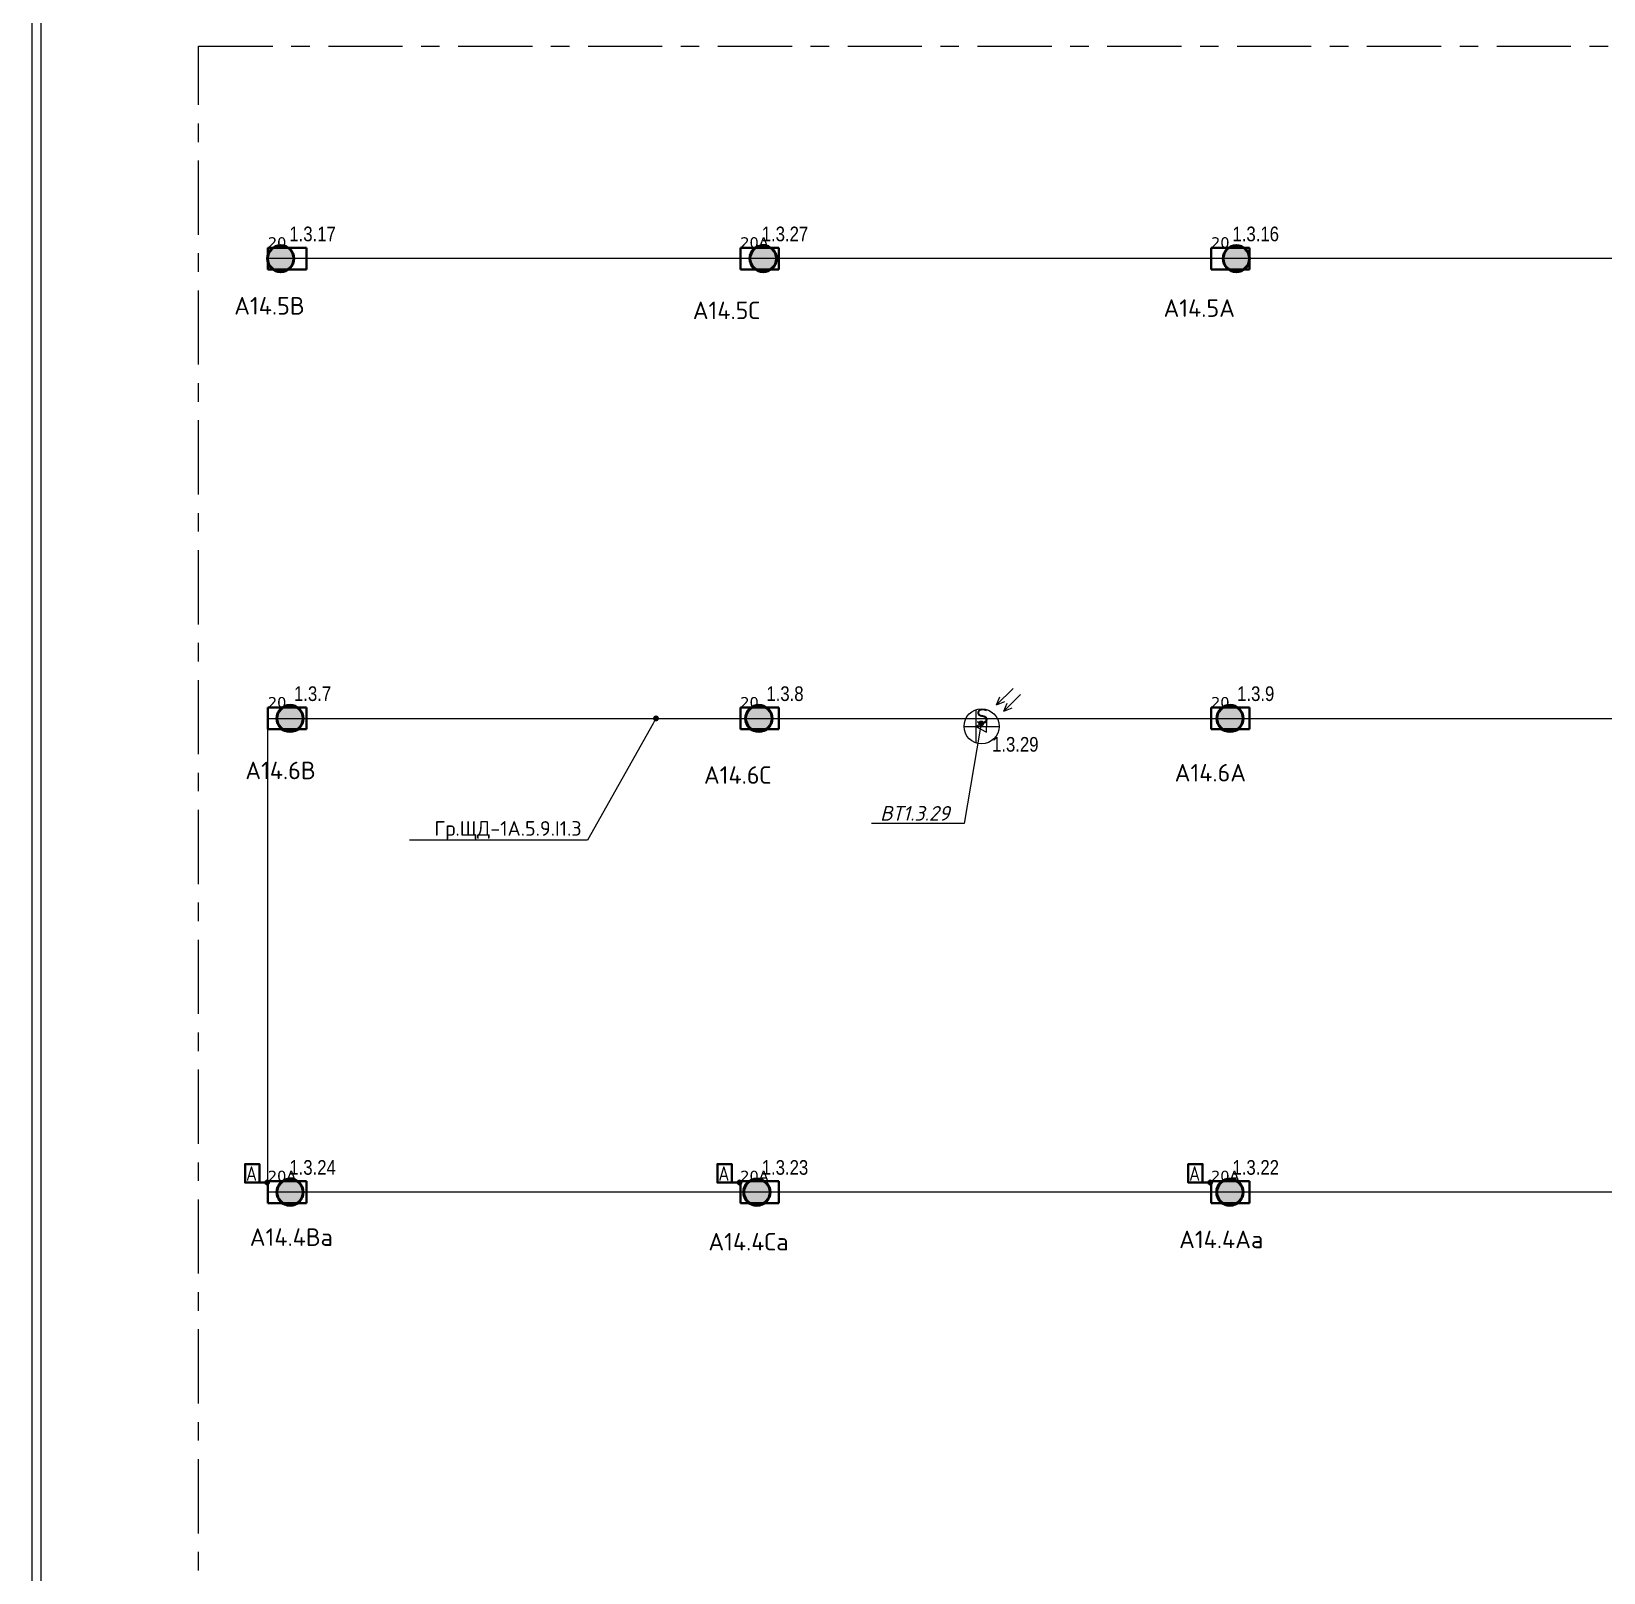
# Model space of a CAD drawing. Header units: millimetres. Extents: x -243740 to 150609, y -473655 to -165121.
# Drawn here: x -149967 to -123053, y -379162 to -352787 of the extents above; entities that cross this region are included whole.
import ezdxf
from ezdxf import colors
from ezdxf.entities.mleader import LeaderData, LeaderLine
from ezdxf.enums import TextEntityAlignment as Align
from ezdxf.math import Vec2, Vec3

# ---------------------------------------------------------------- set-up
doc = ezdxf.new("R2010")
doc.units = ezdxf.units.MM
doc.linetypes.add('HIDDEN2', pattern=[4.7625, 3.175, -1.5875])
doc.linetypes.add('Линия сетки', pattern=[22.225, 12.7, -3.175, 3.175, -3.175])
for name, color, linetype, lineweight in [('0_Авт.', 255, 'Continuous', 5), ('_освещение_dali', 3, 'Continuous', 50), ('DALLI', 6, 'TRAY', 30), ('Светильники аварийные', 1, 'Continuous', 40), ('Светильники основные', 214, 'Continuous', 40)]:
    doc.layers.add(name, color=color, linetype=linetype, lineweight=lineweight)
for name, color, linetype in [('_Гр.ЩД-1А.5.9.I1.3', 6, 'Continuous'), ('_Гр.ЩД-1А.5.9.I1.4', 6, 'Continuous'), ('_Гр.ЩД-1А.5.9.I1.5', 6, 'Continuous')]:
    doc.layers.add(name, color=color, linetype=linetype)
doc.layers.add('сВЕтильники', color=7, linetype='Continuous', lineweight=40, true_color=0x600080)
doc.layers.add('ЭТО_аварийные', color=7, linetype='HIDDEN2', lineweight=40, true_color=0xfa0505)
doc.styles.add('ELine', font='txt.shx')
doc.styles.add('ISOCPEUR', font='isocpeur.ttf')
doc.styles.add('ISOCPEUR_1', font='isocpeur.ttf', dxfattribs={"height": 200})
doc.styles.add('ROMANS', font='romans.shx', dxfattribs={"width": 0.8})
doc.styles.get("Standard").update_dxf_attribs({"font": 'ARIALN.TTF'})
doc.styles.add('TableTextStyle', font='')
doc.styles.add('Шрифт - 200', font='', dxfattribs={"height": 200})
doc.styles.get('TableTextStyle').set_extended_font_data('VERDANA.TTF')
doc.styles.get('Шрифт - 200').set_extended_font_data('GOST Common', italic=True)
doc.linetypes.add('TRAY', pattern='A,12.119257,["_",ELine,S=4.5,R=90,X=0,Y=-1.555839],0.750382,["_",ELine,S=4.5,R=0,X=0,Y=-0.805849],1.314849,["_",ELine,S=4.5,R=0,X=0,Y=-0.805849],2.250029,["_",ELine,S=4.5,R=90,X=0,Y=-1.555839],13.565483', length=30)
doc.linetypes.add('Truba', pattern='A,3e-05,[4,MSH_7,S=1,R=0,X=0,Y=0],-3.022072', length=3.022102)
doc.linetypes.add('Проводка в лотке', pattern='A,7.5,[130,ltypeshp.shx,S=0.5,R=0,X=0,Y=0],1,[130,ltypeshp.shx,S=1,R=90,X=0,Y=-0.5],1,[130,ltypeshp.shx,S=0.5,R=0,X=0,Y=0],7.5', length=17)

# ---------------------------------------------------------------- blocks, each defined once
blk = doc.blocks.new('A$C85fa3c5e')
at = {"layer": '0_Авт.', "color": 6, "lineweight": 25, "ltscale": 100}
for points in [[(5.42, 6.5), (2.59, 3.68), (3.15, 5.07)], [(5.42, 6.5), (2.59, 3.68), (3.98, 4.24)], [(6.66, 5.43), (3.83, 2.6), (4.39, 3.99)], [(6.66, 5.43), (3.83, 2.6), (5.22, 3.16)], [(-0.97, 2.84), (-0.98, -2.84)], [(-3, 0), (3, 0)], [(-0.98, 0), (0.85, 1), (0.85, -0.01)], [(-0.98, 0), (0.84, -1.02), (0.85, -0.01)]]:
    blk.add_lwpolyline(points, dxfattribs=at)
blk.add_circle((0, 0), 3, dxfattribs=at)
blk = doc.blocks.new('_Dot')
at = {"color": 0, "linetype": 'ByBlock', "lineweight": -2}
blk.add_line((-0.5, 0), (-1, 0), dxfattribs=at)
at = {"color": 0, "linetype": 'ByBlock', "const_width": 0.5}
blk.add_lwpolyline([(-0.25, 0, 1), (0.25, 0, 1)], format="xyb", close=True, dxfattribs=at)
blk = doc.blocks.new('авар')
at = {"layer": 'Светильники основные', "lineweight": 40}
blk.add_hatch(color=1, dxfattribs=at).paths.add_polyline_path([(32, 0, 1), (-32, 0, 1)])
at = {"layer": 'Светильники основные', "color": 1}
blk.add_line((0, 0), (132, 0), dxfattribs=at)
blk.add_lwpolyline([(132, 0), (378, 0), (378, 314), (132, 314)], close=True, dxfattribs=at)
at = {"layer": 'Светильники основные', "color": 1, "lineweight": 40}
blk.add_circle((0, 0), 31.6, dxfattribs=at)
at = {"layer": 'Светильники основные', "color": 1, "style": 'ROMANS', "width": 0.8}
blk.add_text('А', height=250, dxfattribs=at).set_placement((174, 29))
blk = doc.blocks.new('dgdg')
at = {"layer": 'сВЕтильники', "lineweight": 40}
for points in [[(88722, 40575, 0), (88722, 40947, 0)], [(88722, 40947, 0), (88722, 40575, 0)], [(88722, 40947, 0), (89379, 40947, 0)], [(89379, 40947, 0), (88722, 40947, 0)], [(89379, 40947, 0), (88722, 40947, 0)], [(88722, 40947, 0), (88722, 40575, 0)], [(88722, 40575, 0), (88722, 40947, 0)], [(88722, 40947, 0), (89379, 40947, 0)], [(89379, 40947, 0), (89379, 40575, 0)], [(89379, 40575, 0), (89379, 40947, 0)], [(89379, 40575, 0), (89379, 40947, 0)], [(89379, 40947, 0), (89379, 40575, 0)], [(96809, 40575, 0), (96809, 40947, 0)], [(96809, 40947, 0), (96809, 40575, 0)], [(96809, 40947, 0), (97466, 40947, 0)], [(97466, 40947, 0), (96809, 40947, 0)], [(97466, 40947, 0), (96809, 40947, 0)], [(96809, 40947, 0), (96809, 40575, 0)], [(96809, 40575, 0), (96809, 40947, 0)], [(96809, 40947, 0), (97466, 40947, 0)], [(97466, 40947, 0), (97466, 40575, 0)], [(97466, 40575, 0), (97466, 40947, 0)], [(97466, 40575, 0), (97466, 40947, 0)], [(97466, 40947, 0), (97466, 40575, 0)], [(104869, 40575, 0), (104869, 40947, 0)], [(104869, 40947, 0), (104869, 40575, 0)], [(104869, 40947, 0), (105526, 40947, 0)], [(105526, 40947, 0), (104869, 40947, 0)], [(105526, 40947, 0), (104869, 40947, 0)], [(104869, 40947, 0), (104869, 40575, 0)], [(104869, 40575, 0), (104869, 40947, 0)], [(104869, 40947, 0), (105526, 40947, 0)], [(105526, 40947, 0), (105526, 40575, 0)], [(105526, 40575, 0), (105526, 40947, 0)], [(105526, 40575, 0), (105526, 40947, 0)], [(105526, 40947, 0), (105526, 40575, 0)], [(89379, 40575, 0), (88722, 40575, 0)], [(88722, 40575, 0), (89379, 40575, 0)], [(88722, 40575, 0), (89379, 40575, 0)], [(89379, 40575, 0), (88722, 40575, 0)], [(97466, 40575, 0), (96809, 40575, 0)], [(96809, 40575, 0), (97466, 40575, 0)], [(96809, 40575, 0), (97466, 40575, 0)], [(97466, 40575, 0), (96809, 40575, 0)], [(105526, 40575, 0), (104869, 40575, 0)], [(104869, 40575, 0), (105526, 40575, 0)], [(104869, 40575, 0), (105526, 40575, 0)], [(105526, 40575, 0), (104869, 40575, 0)], [(88722, 32707, 0), (88722, 33079, 0)], [(88722, 33079, 0), (88722, 32707, 0)], [(88722, 33079, 0), (89379, 33079, 0)], [(89379, 33079, 0), (88722, 33079, 0)], [(89379, 33079, 0), (88722, 33079, 0)], [(88722, 33079, 0), (88722, 32707, 0)], [(88722, 32707, 0), (88722, 33079, 0)], [(88722, 33079, 0), (89379, 33079, 0)], [(89379, 33079, 0), (89379, 32707, 0)], [(89379, 32707, 0), (89379, 33079, 0)], [(89379, 32707, 0), (89379, 33079, 0)], [(89379, 33079, 0), (89379, 32707, 0)], [(96809, 32707, 0), (96809, 33079, 0)], [(96809, 33079, 0), (96809, 32707, 0)], [(96809, 33079, 0), (97466, 33079, 0)], [(97466, 33079, 0), (96809, 33079, 0)], [(97466, 33079, 0), (96809, 33079, 0)], [(96809, 33079, 0), (96809, 32707, 0)], [(96809, 32707, 0), (96809, 33079, 0)], [(96809, 33079, 0), (97466, 33079, 0)], [(97466, 33079, 0), (97466, 32707, 0)], [(97466, 32707, 0), (97466, 33079, 0)], [(97466, 32707, 0), (97466, 33079, 0)], [(97466, 33079, 0), (97466, 32707, 0)], [(104869, 32707, 0), (104869, 33079, 0)], [(104869, 33079, 0), (104869, 32707, 0)], [(104869, 33079, 0), (105526, 33079, 0)], [(105526, 33079, 0), (104869, 33079, 0)], [(105526, 33079, 0), (104869, 33079, 0)], [(104869, 33079, 0), (104869, 32707, 0)], [(104869, 32707, 0), (104869, 33079, 0)], [(104869, 33079, 0), (105526, 33079, 0)], [(105526, 33079, 0), (105526, 32707, 0)], [(105526, 32707, 0), (105526, 33079, 0)], [(105526, 32707, 0), (105526, 33079, 0)], [(105526, 33079, 0), (105526, 32707, 0)], [(89379, 32707, 0), (88722, 32707, 0)], [(88722, 32707, 0), (89379, 32707, 0)], [(88722, 32707, 0), (89379, 32707, 0)], [(89379, 32707, 0), (88722, 32707, 0)], [(97466, 32707, 0), (96809, 32707, 0)], [(96809, 32707, 0), (97466, 32707, 0)], [(96809, 32707, 0), (97466, 32707, 0)], [(97466, 32707, 0), (96809, 32707, 0)], [(105526, 32707, 0), (104869, 32707, 0)], [(104869, 32707, 0), (105526, 32707, 0)], [(104869, 32707, 0), (105526, 32707, 0)], [(105526, 32707, 0), (104869, 32707, 0)]]:
    blk.add_polyline3d(points, dxfattribs=at)
at = {"layer": 'Светильники аварийные', "lineweight": 40}
for points in [[(88722, 24599, 0), (88722, 24971, 0)], [(88722, 24971, 0), (88722, 24599, 0)], [(88722, 24971, 0), (89379, 24971, 0)], [(89379, 24971, 0), (88722, 24971, 0)], [(89379, 24971, 0), (88722, 24971, 0)], [(88722, 24971, 0), (88722, 24599, 0)], [(88722, 24599, 0), (88722, 24971, 0)], [(88722, 24971, 0), (89379, 24971, 0)], [(89379, 24971, 0), (89379, 24599, 0)], [(89379, 24599, 0), (89379, 24971, 0)], [(89379, 24599, 0), (89379, 24971, 0)], [(89379, 24971, 0), (89379, 24599, 0)], [(96809, 24599, 0), (96809, 24971, 0)], [(96809, 24971, 0), (96809, 24599, 0)], [(96809, 24971, 0), (97466, 24971, 0)], [(97466, 24971, 0), (96809, 24971, 0)], [(97466, 24971, 0), (96809, 24971, 0)], [(96809, 24971, 0), (96809, 24599, 0)], [(96809, 24599, 0), (96809, 24971, 0)], [(96809, 24971, 0), (97466, 24971, 0)], [(97466, 24971, 0), (97466, 24599, 0)], [(97466, 24599, 0), (97466, 24971, 0)], [(97466, 24599, 0), (97466, 24971, 0)], [(97466, 24971, 0), (97466, 24599, 0)], [(104869, 24599, 0), (104869, 24971, 0)], [(104869, 24971, 0), (104869, 24599, 0)], [(104869, 24971, 0), (105526, 24971, 0)], [(105526, 24971, 0), (104869, 24971, 0)], [(105526, 24971, 0), (104869, 24971, 0)], [(104869, 24971, 0), (104869, 24599, 0)], [(104869, 24599, 0), (104869, 24971, 0)], [(104869, 24971, 0), (105526, 24971, 0)], [(105526, 24971, 0), (105526, 24599, 0)], [(105526, 24599, 0), (105526, 24971, 0)], [(105526, 24599, 0), (105526, 24971, 0)], [(105526, 24971, 0), (105526, 24599, 0)], [(89379, 24599, 0), (88722, 24599, 0)], [(88722, 24599, 0), (89379, 24599, 0)], [(88722, 24599, 0), (89379, 24599, 0)], [(89379, 24599, 0), (88722, 24599, 0)], [(97466, 24599, 0), (96809, 24599, 0)], [(96809, 24599, 0), (97466, 24599, 0)], [(96809, 24599, 0), (97466, 24599, 0)], [(97466, 24599, 0), (96809, 24599, 0)], [(105526, 24599, 0), (104869, 24599, 0)], [(104869, 24599, 0), (105526, 24599, 0)], [(104869, 24599, 0), (105526, 24599, 0)], [(105526, 24599, 0), (104869, 24599, 0)]]:
    blk.add_polyline3d(points, dxfattribs=at)
at = {"layer": 'Светильники аварийные', "xscale": -1}
for p in [(88708, 24950), (96795, 24950), (104854, 24950)]:
    blk.add_blockref('авар', p, dxfattribs=at)
at = {"layer": 'сВЕтильники', "style": 'ISOCPEUR_1'}
for s, p in [('А14.5В', (88144, 39804, 22500)), ('А14.5С', (95995, 39726, 24000)), ('А14.5А', (104054, 39765, 21000)), ('А14.6В', (88334, 31852, 22500)), ('А14.6С', (96186, 31774, 24000)), ('А14.6А', (104245, 31813, 21000))]:
    blk.add_text(s, height=300, dxfattribs=at).set_placement(p)
at = {"layer": 'ЭТО_аварийные', "style": 'ISOCPEUR_1'}
for s, p in [('А14.4Ва', (88411, 23865)), ('А14.4Са', (96262, 23787)), ('А14.4Аа', (104321, 23826))]:
    blk.add_text(s, height=300, dxfattribs=at).set_placement(p)
blk = doc.blocks.new('A$Cab2378fa')
at = {"lineweight": 25}
h = blk.add_hatch(color=0, dxfattribs=at)
h.paths.add_polyline_path([(162, -157, 0.442338), (148, 178), (0, 0)])
h.paths.add_polyline_path([(-142, -170), (0, 0), (-163, 158, 0.430096)])
at = {"lineweight": 25, "true_color": 0xfff5f5}
h = blk.add_hatch(color=7, dxfattribs=at)
h.dxf.hatch_style = 1
h.paths.add_polyline_path([(0, 0), (-142, -170, 0.174923), (3, -222, 0.197808), (162, -157)])
h.paths.add_polyline_path([(-163, 158), (0, 0), (148, 178, 0.175398), (3, 230, 0.209014)])
blk.add_circle((3, 4), 226)

msp = doc.modelspace()

# ---------------------------------------------------------------- linework, layer by layer
at = {"layer": '_Гр.ЩД-1А.5.9.I1.3', "ltscale": 100}
msp.add_lwpolyline([(-149802, -393665), (-149802, -380629), (-96661, -380629), (-96661, -372652), (-145918, -372652), (-145918, -364544), (-96661, -364544), (-96661, -356676), (-145918, -356676)], dxfattribs=at)
at = {"layer": '_Гр.ЩД-1А.5.9.I1.4', "ltscale": 100}
msp.add_lwpolyline([(-149802, -393665), (-149801, -348774), (-96661, -348774), (-96661, -340938), (-145918, -340938), (-145918, -332519), (-96661, -332519), (-96661, -324721), (-145918, -324721), (-145918, -316703), (-96661, -316703)], dxfattribs=at)
at = {"layer": '_Гр.ЩД-1А.5.9.I1.5', "ltscale": 100}
msp.add_lwpolyline([(-149952, -393665), (-149952, -351110), (-89512, -351110), (-89512, -348832), (-46111, -348823), (-46111, -340983), (-87271, -340939), (-87271, -332492), (-46111, -332492), (-46111, -324690), (-87271, -324690), (-87271, -316681), (-46111, -316703)], dxfattribs=at)
at = {"layer": 'DALLI', "color": 0, "linetype": 'Линия сетки', "lineweight": -3, "ltscale": 100}
msp.add_lwpolyline([(-147106, -353037), (-96336, -353037), (-96336, -382937), (-147106, -382937)], close=True, dxfattribs=at)

# ---------------------------------------------------------------- block references
at = {"layer": '0_Авт.', "color": 3, "linetype": 'Проводка в лотке', "ltscale": 100, "xscale": 100, "yscale": 100, "zscale": 100}
msp.add_blockref('A$C85fa3c5e', (-133702, -364680), dxfattribs=at)
at = {"layer": '_освещение_dali', "color": 5, "ltscale": 100}
for p in [(-145703, -356680), (-129343, -356680), (-145543, -364548), (-137517, -364548), (-129451, -364548)]:
    msp.add_blockref('A$Cab2378fa', p, dxfattribs=at)
at = {"layer": '_освещение_dali', "color": 1, "ltscale": 100}
for p in [(-137443, -356680), (-145543, -372656), (-137551, -372656), (-129453, -372656)]:
    msp.add_blockref('A$Cab2378fa', p, dxfattribs=at)
at = {"layer": 'Defpoints', "linetype": 'Truba'}
msp.add_blockref('dgdg', (-234640, -397437), dxfattribs=at)

# ---------------------------------------------------------------- texts
at = {"layer": '_Гр.ЩД-1А.5.9.I1.3', "ltscale": 100}
for s, p in [('1.3.17', (-145154, -356453)), ('1.3.27', (-137067, -356453)), ('1.3.16', (-129008, -356453)), ('1.3.7', (-145154, -364321)), ('1.3.8', (-137067, -364321)), ('1.3.9', (-129008, -364321)), ('1.3.29', (-133124, -365188)), ('1.3.24', (-145154, -372429)), ('1.3.23', (-137067, -372429)), ('1.3.22', (-129008, -372429))]:
    msp.add_text(s, height=250, dxfattribs=at).set_placement(p, align=Align.BOTTOM_CENTER)
at = {"layer": '_освещение_dali', "color": 254, "true_color": 0xecbcd1, "style": 'TableTextStyle'}
for s, height, p in [('20', 180, (-145918, -356490)), ('20А', 180, (-137831, -356490)), ('20', 180, (-129771, -356490)), ('20', 180, (-145918, -364359)), ('20', 180, (-137831, -364359)), ('S', 250, (-133797, -364633)), ('20', 180, (-129771, -364359)), ('20А', 180, (-145918, -372466)), ('20А', 180, (-137831, -372466)), ('20А', 180, (-129771, -372466))]:
    msp.add_text(s, height=height, dxfattribs=at).set_placement(p)

# ---------------------------------------------------------------- leaders
at = {"layer": '_Гр.ЩД-1А.5.9.I1.3', "ltscale": 100}
ml = msp.add_multileader_mtext('Standard', dxfattribs=at)
ml.set_content('Гр.ЩД-1А.5.9.I1.3', color=256, style='ISOCPEUR')
ml.set_leader_properties()
ml.set_arrow_properties(name='DOT')
ml.build(insert=Vec2(0, 0))
ml.multileader.update_dxf_attribs({"has_dogleg": 0, "text_left_attachment_type": 6, "text_right_attachment_type": 6, "arrow_head_size": 100})
ctx = ml.context
ctx.base_point, ctx.char_height, ctx.arrow_head_size, ctx.landing_gap_size, ctx.plane_origin = Vec3(-143270, -366627), 250, 100, 200, Vec3(-58776, -238857)
ctx.left_attachment, ctx.right_attachment = 6, 6
notes = []
notes.append((ctx, [(1, (1, 1, 0), (-140437, -366627), (-1, 0), 8, [(1, [(-139275, -364544)], 0, [])])]))
ctx.mtext.insert, ctx.mtext.flow_direction = Vec3(-143070, -366302), 5
at = {"layer": '_освещение_dali'}
ml = msp.add_multileader_mtext('Standard', dxfattribs=at)
ml.set_content('{\\fISOCPEUR|b0|i1|c204|p34;ВТ1.3.29}', color=256, style='Шрифт - 200')
ml.set_leader_properties()
ml.set_arrow_properties(name='DOT')
ml.build(insert=Vec2(0, 0))
ml.multileader.update_dxf_attribs({"has_dogleg": 0, "text_left_attachment_type": 6, "text_right_attachment_type": 6, "arrow_head_size": 100})
ctx = ml.context
ctx.base_point, ctx.char_height, ctx.arrow_head_size, ctx.landing_gap_size, ctx.plane_origin = Vec3(-135638, -366344), 250, 100, 200, Vec3(-47817, -235329)
ctx.left_attachment, ctx.right_attachment = 6, 6
notes.append((ctx, [(1, (1, 1, 0), (-133991, -366344), (-1, 0), 8, [(1, [(-133708, -364630)], 0, [])])]))
ctx.mtext.insert, ctx.mtext.flow_direction = Vec3(-135438, -366044), 5
for ctx, leaders in notes:
    for number, flags, end, landing, length, lines in leaders:
        leader = LeaderData()
        leader.index, (leader.has_last_leader_line, leader.has_dogleg_vector, leader.attachment_direction) = number, flags
        leader.last_leader_point, leader.dogleg_vector, leader.dogleg_length = Vec3(end), Vec3(landing), length
        for number, points, colour, breaks in lines:
            line = LeaderLine()
            line.index, line.vertices, line.color, line.breaks = number, Vec3.list(points), colors.encode_raw_color(colour), breaks
            leader.lines.append(line)
        ctx.leaders.append(leader)

doc.saveas('drawing.dxf')
